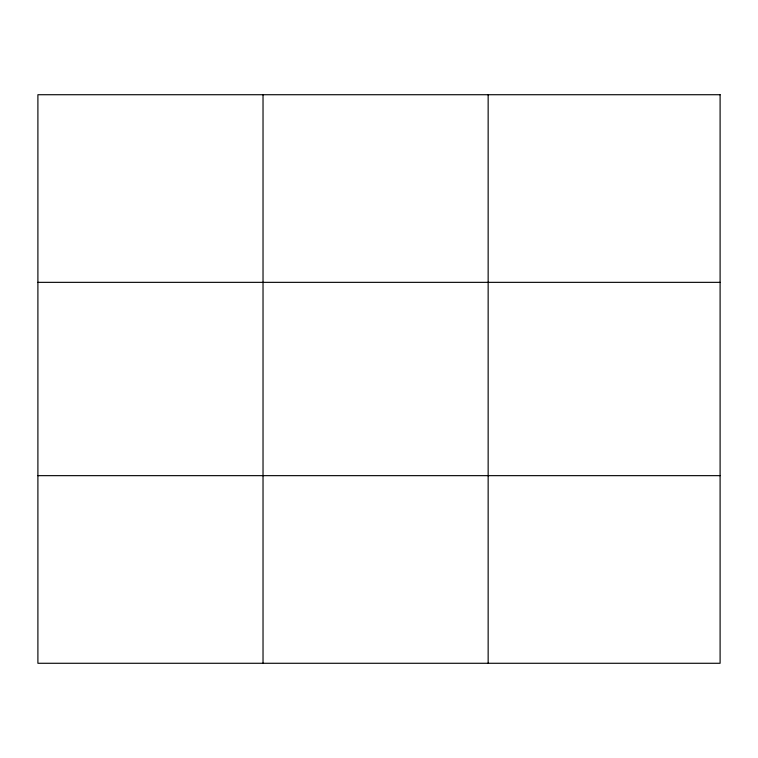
<?xml version="1.0" encoding="UTF-8"?>
<svg xmlns="http://www.w3.org/2000/svg" width="758" height="758" viewBox="0 0 758 758"><rect width="100%" height="100%" fill="white"/><g stroke="black" fill="none" stroke-linecap="round" stroke-linejoin="round"><path stroke-width="1.14" d="M263.026 94.722L263.026 663.278M488.152 94.722L488.152 663.278M37.9 282.346L720.1 282.346M37.9 475.654L720.1 475.654M720.1 94.722L720.1 663.278L37.9 663.278L37.9 94.722L720.1 94.722"/></g></svg>
